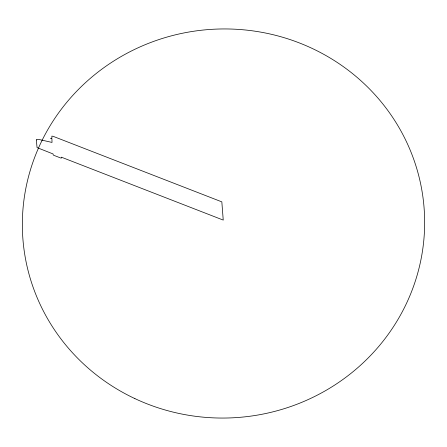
<?xml version="1.0" encoding="UTF-8"?>
<svg xmlns="http://www.w3.org/2000/svg" width="447" height="447" viewBox="0 0 447 447"><rect width="100%" height="100%" fill="white"/><g stroke="black" fill="none" stroke-linecap="round" stroke-linejoin="round"><path stroke-width="0.67" d="M36.347 139.972L37.051 147.605L53.07 153.952L53.199 154.919L53.869 155.349L60.993 158.098L61.39 158.054L61.351 157.171L223.237 220.086L221.835 201.865L53.092 136.313L51.874 136.111L51.863 138.235L50.667 138.324L51.908 138.805L52.025 142.431L38.822 139.43L36.889 139.358L36.347 139.972M134.865 398.59A201.189 194.512 -4.4 0 0 424.197 209.419A201.189 194.512 -4.4 0 0 111.443 62.491A201.189 194.512 -4.4 0 0 134.865 398.59"/></g></svg>
